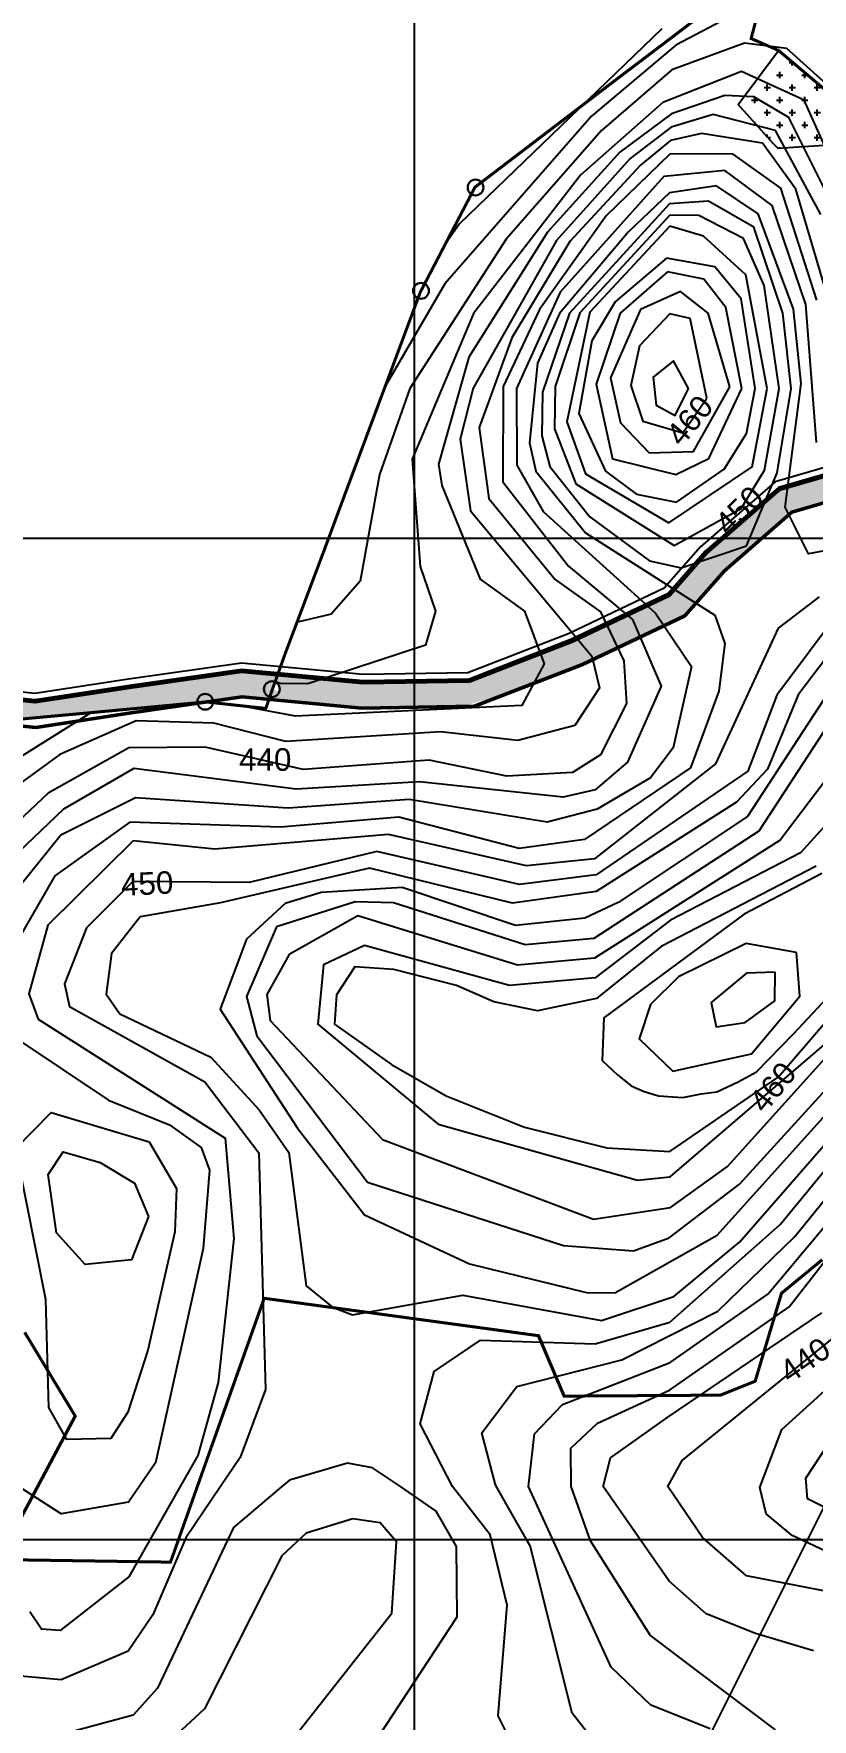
# Model space of a CAD drawing. Header units: metres. Extents: x 218545 to 227455, y 1543467 to 1556082.
# Drawn here: x 220620 to 221398, y 1553521 to 1555204 of the extents above; entities that cross this region are included whole.
import ezdxf

# ---------------------------------------------------------------- set-up
doc = ezdxf.new("R2010")
doc.units = ezdxf.units.M
doc.header["$MEASUREMENT"] = 0
for name, color, linetype in [('10 M CONTOUR', 20, 'Continuous'), ('2 M CONTOUR', 33, 'Continuous'), ('CART TRACK', 30, 'Continuous'), ('CONTEXT', 200, 'Continuous'), ('EXCAVATED CANAL', 160, 'Continuous'), ('GRID', 250, 'Continuous'), ('SATGE-2', 160, 'Continuous'), ('STONES', 5, 'Continuous')]:
    doc.layers.add(name, color=color, linetype=linetype)
doc.layers.add('BO', color=7, linetype='Continuous', lineweight=30)
doc.layers.add('NTPC  RESIDENTIAL AREA', color=7, linetype='Continuous', lineweight=80)
doc.styles.get("Standard").update_dxf_attribs({"font": 'arial.ttf'})

msp = doc.modelspace()

# ---------------------------------------------------------------- hatches: boundary and pattern name
at = {"layer": 'EXCAVATED CANAL'}
h = msp.add_hatch(dxfattribs=at)
h.set_pattern_fill('DOTS', color=256, scale=50)
h.set_pattern_definition([(0, (0.1397, 0.1363), (1.5625, 3.125), [0, -3.125])])
h.paths.add_polyline_path([(221656.53043, 1554822.32331), (221603.23651, 1554816.12259), (221603.13969, 1554811.13632), (221602.41758, 1554790.67656), (221650.9804, 1554797.65439)])
h.paths.add_polyline_path([(221603.13969, 1554811.13632), (221603.23651, 1554816.12259), (221593.42563, 1554814.9811), (221418.91252, 1554764.33194), (221438.93417, 1554743.81388), (221598.42346, 1554790.10266), (221602.41758, 1554790.67656)])
h.paths.add_polyline_path([(221418.91252, 1554764.33194), (221365.25533, 1554748.75894), (221338.86393, 1554725.84673), (221343.63969, 1554716.63632), (221333.80316, 1554700.13632), (221347.81925, 1554700.13632), (221377.63758, 1554726.02369), (221438.93417, 1554743.81388)])
h.paths.add_polyline_path([(221343.63969, 1554716.63632), (221338.86393, 1554725.84673), (221309.24943, 1554700.13632), (221333.80316, 1554700.13632)])
h.paths.add_polyline_path([(221333.80316, 1554700.13632), (221309.24943, 1554700.13632), (221307.37325, 1554698.50747), (221328.13969, 1554690.63632)], flags=17)
h.paths.add_polyline_path([(221347.81925, 1554700.13632), (221333.80316, 1554700.13632), (221328.13969, 1554690.63632), (221307.37325, 1554698.50747), (221292.41793, 1554685.52372), (221255.33116, 1554643.20431), (221237.76728, 1554634.87956), (221291.63969, 1554653.13632), (221295.59519, 1554650.78441), (221310.29738, 1554667.56097)])
h.paths.add_polyline_path([(221270.8949, 1554622.5991), (221295.59519, 1554650.78441), (221291.63969, 1554653.13632), (221237.76728, 1554634.87956), (221158.3376, 1554597.2323), (221147.00044, 1554592.83077), (221121.63969, 1554578.63632), (221113.31848, 1554579.75409), (221102.78461, 1554575.66443), (221132.97495, 1554560.26119), (221168.3412, 1554573.99177)])
h.paths.add_polyline_path([(221102.78461, 1554575.66443), (221078.37425, 1554566.18735), (221090.63969, 1554548.13632), (221090.09382, 1554544.04228), (221094.32397, 1554545.25534), (221132.97495, 1554560.26119)])
h.paths.add_polyline_path([(221147.00044, 1554592.83077), (221113.31848, 1554579.75409), (221121.63969, 1554578.63632)], flags=17)
h.paths.add_polyline_path([(221090.63969, 1554548.13632), (221078.37425, 1554566.18735), (221055.60311, 1554557.3467), (221000.13969, 1554556.3916), (221000.13969, 1554531.10231), (221047.83386, 1554531.92362), (221090.09382, 1554544.04228)])
h.paths.add_polyline_path([(221000.13969, 1554556.3916), (220949.03085, 1554555.5115), (220863.83165, 1554563.55783), (220861.24648, 1554556.3771, -0.2950489045), (220865.89812, 1554549.1805, -0.0901519534), (220865.39318, 1554546.40277), (220892.43125, 1554535.45879), (220948.0568, 1554530.20543), (221000.13969, 1554531.10231)])
h.paths.add_polyline_path([(220865.39318, 1554546.40277, -0.3829386834), (220856.03972, 1554541.53639), (220855.16458, 1554538.9783), (220892.43125, 1554535.45879)])
h.paths.add_polyline_path([(220865.89812, 1554549.1805, 0.2950523797), (220861.24639, 1554556.37714), (220858.63969, 1554549.13632), (220856.03972, 1554541.53639, 0.3829386834), (220865.39318, 1554546.40277, 0.0901519534)])
h.paths.add_polyline_path([(220861.24648, 1554556.3771), (220858.63969, 1554549.13632), (220865.39318, 1554546.40277, 0.0901519534), (220865.89812, 1554549.1805, 0.2950489045)])
h.paths.add_polyline_path([(220861.24639, 1554556.37714, 0.5443390796), (220850.11255, 1554549.1805, 0.3422755854), (220856.03972, 1554541.53639), (220858.63969, 1554549.13632)], flags=17)
h.paths.add_polyline_path([(220861.24639, 1554556.37714), (220863.83144, 1554563.55785), (220827.81333, 1554566.95945), (220715.92155, 1554550.93446), (220621.51139, 1554536.51289), (220512.56548, 1554547.84206), (220362.09729, 1554567.6521), (220322.05413, 1554581.23505), (220227.25218, 1554610.30481), (220140.8377, 1554644.08499), (220044.75757, 1554676.25852), (220021.82203, 1554680.53335), (219876.95811, 1554673.35412), (219809.50378, 1554668.21334), (219742.42177, 1554666.16143), (219716.67253, 1554669.99991), (219694.91829, 1554682.80368), (219669.48645, 1554718.44061), (219571.84211, 1554854.0903), (219564.26717, 1554927.67074), (219575.18408, 1555107.12497), (219583.32226, 1555146.75993), (219640.65096, 1555243.41885), (219766.21556, 1555405.02502), (219746.21193, 1555420.56741), (219619.67301, 1555257.70726), (219559.36371, 1555156.0229), (219550.00801, 1555110.45833), (219538.85598, 1554927.13922), (219547.33521, 1554844.77485), (219648.8967, 1554703.68336), (219677.42724, 1554663.70433), (219708.0671, 1554645.67079), (219740.92965, 1554640.77192), (219810.85423, 1554642.91078), (219878.54783, 1554648.06979), (220027.13733, 1554655.43366), (220132.22093, 1554620.30453), (220218.93107, 1554586.40877), (220314.2848, 1554557.16982), (220356.33052, 1554542.90759), (220509.60702, 1554522.72781), (220571.90126, 1554516.2499), (220679.63969, 1554526.13632), (220776.63476, 1554535.18919), (220783.59204, 1554535.83854, -0.0261253097), (220783.549, 1554536.66166, -0.9582943406), (220799.30595, 1554537.33311), (220828.42553, 1554541.50358), (220855.16458, 1554538.9783), (220856.03972, 1554541.53639, -0.3422755854), (220850.11255, 1554549.1805, -0.5443390796)])
h.paths.add_polyline_path([(220783.549, 1554536.66166, 0.0261253097), (220783.59204, 1554535.83854), (220792.13969, 1554536.63632), (220793.44976, 1554536.4944), (220799.30595, 1554537.33311, 0.9582943406)], flags=17)
at = {"layer": 'NTPC  RESIDENTIAL AREA', "lineweight": -2}
h = msp.add_hatch(dxfattribs=at)
h.set_pattern_fill('CROSS', color=256, scale=50)
h.paths.add_polyline_path([(222027.99752, 1554808.38564), (221953.5198, 1554848.09285), (221950, 1554881), (221826.5, 1554866.5), (221737.5, 1554910.5), (221745.20734, 1554958.28553), (221817.5, 1555004), (221845.5, 1555085.5), (221778, 1555080), (221732.52926, 1555008.33417), (221618.28289, 1555015.73489), (221585.5, 1555032.5), (221454.5, 1555100), (221524, 1555242), (221498, 1555253), (221478, 1555224.5), (221419.5, 1555140.5), (221364.5, 1555187), (221324, 1555133), (221359, 1555094), (221364, 1555089), (221425, 1555093), (221432, 1555063), (221406, 1555026), (221522, 1555018), (221555, 1555004), (221601, 1554978), (221649, 1554905), (221629.85162, 1554888.24517), (221701.63304, 1554872.09575), (221747.05151, 1554855.03109), (221794.54488, 1554816.02408), (221842.10518, 1554707.01543), (222000.82642, 1554565.1852)])

# ---------------------------------------------------------------- linework, layer by layer
at = {"layer": '10 M CONTOUR', "elevation": -1039.86579}
msp.add_lwpolyline([(221313.64469, 1555219.77332), (221261.77569, 1555192.24932), (221177.39569, 1555121.34132), (221030.83269, 1554953.88532), (220972.47232, 1554853.96386)], dxfattribs=at)
at = {"layer": '10 M CONTOUR', "linetype": 'Continuous', "elevation": -1009.86579}
msp.add_lwpolyline([(221412.53869, 1554414.73532), (221386.40969, 1554385.93632), (221256.37269, 1554318.66032), (221181.06369, 1554261.05432), (221095.46269, 1554253.46632), (220950.48169, 1554293.11832), (220909.72769, 1554274.01132), (220904.12274, 1554214.66909), (221024.06769, 1554114.91032), (221223.34969, 1554059.07032), (221256.16769, 1554062.08532), (221410.23969, 1554194.34432)], dxfattribs=at)
at = {"layer": '10 M CONTOUR'}
for points in [[(221414.78769, 1554937.03632, -1029.86579), (221381.76169, 1555048.38732, -1029.86579), (221348.31069, 1555094.31432, -1029.86579), (221287.33769, 1555104.07632, -1029.86579), (221256.55169, 1555097.01832, -1029.86579), (221226.42969, 1555072.52632, -1029.86579), (221155.83669, 1554996.20432, -1029.86579), (221097.81469, 1554900.21932, -1029.86579), (221065.07869, 1554810.43532, -1029.86579), (221075.00869, 1554739.75732, -1029.86579), (221141.09469, 1554658.87132, -1029.86579), (221186.42669, 1554626.52232, -1029.86579), (221209.84669, 1554577.48632, -1029.86579), (221212.30569, 1554534.96432, -1029.86579), (221186.47069, 1554483.79732, -1029.86579), (221158.57469, 1554466.05632, -1029.86579), (221093.00869, 1554462.28932, -1029.86579), (221015.13169, 1554478.34232, -1029.86579), (220889.31269, 1554468.99332, -1029.86579), (220791.28469, 1554491.45432, -1029.86579), (220715.03069, 1554490.61732, -1029.86579), (220634.55969, 1554445.23032, -1029.86579), (220567.67469, 1554382.56332, -1029.86579)], [(221365.07969, 1554849.33732, -1019.86579), (221349.97369, 1554952.30932, -1019.86579), (221329.23469, 1554999.31232, -1019.86579), (221284.67069, 1555022.40532, -1019.86579), (221255.68569, 1555022.70632, -1019.86579), (221165.78469, 1554925.18632, -1019.86579), (221141.29969, 1554851.54332, -1019.86579), (221140.32969, 1554809.09932, -1019.86579), (221161.95169, 1554754.15532, -1019.86579), (221260.07869, 1554692.75948, -1019.86579), (221327.19369, 1554729.81332, -1019.86579), (221350.47069, 1554768.03432, -1019.86579), (221365.07969, 1554849.33732, -1019.86579)], [(221292.56781, 1554839.78917, -1009.86579), (221276.16469, 1554919.24732, -1009.86579), (221255.62019, 1554923.94358, -1009.86579), (221225.39569, 1554892.15432, -1009.86579), (221216.75969, 1554852.52032, -1009.86579), (221228.89469, 1554816.79332, -1009.86579), (221268.63622, 1554805.16785, -1009.86579), (221292.56781, 1554839.78917, -1009.86579)], [(221425.87169, 1554627.90132, -1019.86579), (221362.76369, 1554543.25632, -1019.86579), (221333.67369, 1554467.31732, -1019.86579), (221182.23469, 1554363.96532, -1019.86579), (221105.44769, 1554354.21332, -1019.86579), (220962.90669, 1554387.12732, -1019.86579), (220835.26869, 1554356.13532, -1019.86579), (220718.99869, 1554357.15132, -1019.86579), (220672.64969, 1554310.80432, -1019.86579), (220650.91369, 1554255.04432, -1019.86579), (220655.85469, 1554232.39332, -1019.86579), (220791.14169, 1554157.10032, -1019.86579), (220844.98969, 1554086.29432, -1019.86579), (220851.65669, 1553849.91832, -1019.86579), (220826.41569, 1553781.85732, -1019.86579), (220806.73099, 1553752.90032, -1019.86579), (220772.02969, 1553701.85332, -1019.86579), (220739.06669, 1553624.81932, -1019.86579), (220714.56669, 1553588.58532, -1019.86579), (220647.37069, 1553559.9042, -1019.86579), (220577.04468, 1553566.15027, -1019.86579)], [(221105.92769, 1553480.76732, -1019.86579), (221084.03169, 1553523.86832, -1019.86579), (221093.14169, 1553634.59832, -1019.86579), (221076.20269, 1553704.75432, -1019.86579), (221038.42392, 1553752.90032, -1019.86579), (221006.29991, 1553815.72187, -1019.86579), (221020.18913, 1553867.77075, -1019.86579), (221066.69869, 1553899.05132, -1019.86579), (221181.27669, 1553895.56232, -1019.86579), (221255.84769, 1553917.22432, -1019.86579), (221365.92169, 1554014.63232, -1019.86579), (221564.33969, 1554255.65132, -1019.86579)], [(221431.49969, 1553644.48432, -1029.86579), (221332.47069, 1553663.92132, -1029.86579), (221288.30469, 1553702.24632, -1029.86579), (221253.78367, 1553752.90032, -1029.86579), (221268.12538, 1553778.93232, -1029.86579), (221455.25769, 1553930.67232, -1029.86579)]]:
    msp.add_polyline3d(points, dxfattribs=at)
at = {"layer": '2 M CONTOUR'}
for points, elevation in [([(221409.43769, 1555155.94332), (221372.59169, 1555189.08532), (221330.20769, 1555194.23832), (221257.90069, 1555167.78132), (221187.55869, 1555107.05832), (221092.26269, 1554998.52132), (220995.98069, 1554849.42232), (220965.72269, 1554763.69132), (220946.16069, 1554657.22532), (220917.29469, 1554624.04632), (220883.65248, 1554616.10461)], -1037.86579), ([(221435.95769, 1555035.30532), (221389.90969, 1555137.51432), (221327.43269, 1555166.03932), (221248.60169, 1555135.24432), (221166.53769, 1555062.53132), (221059.66069, 1554924.30932), (220998.39169, 1554778.94732), (221006.23769, 1554671.67932), (221021.55808, 1554627.23933), (221011.65719, 1554593.15581), (220894.03669, 1554554.58232), (220866.46469, 1554555.01932), (220861.34329, 1554557.03194)], -1035.86579), ([(221422.63869, 1555024.40232), (221374.67669, 1555120.18932), (221339.73769, 1555140.68532), (221310.81869, 1555142.01732), (221257.51769, 1555123.72732), (221205.84669, 1555085.59932), (221133.54269, 1555005.46032), (221054.94169, 1554880.75632), (221024.47169, 1554773.87432), (221027.83769, 1554752.75132), (221066.32969, 1554659.23432), (221110.47269, 1554627.20132), (221130.23965, 1554574.53956), (221108.00169, 1554532.90132), (220881.78369, 1554522.33432), (220824.54782, 1554532.92229)], -1033.86579), ([(221479.07969, 1553698.22232), (221393.17211, 1553740.65567), (221391.59769, 1553761.40932), (221420.27951, 1553804.94596)], -1033.86579)]:
    msp.add_lwpolyline(points, dxfattribs=dict(at, elevation=elevation))
at = {"layer": '2 M CONTOUR', "linetype": 'Continuous'}
for points, elevation in [([(221401.8938, 1554372.64003), (221247.10197, 1554292.13549), (221182.59651, 1554240.18779), (221123.54812, 1554228.01079), (221079.73394, 1554237.14693), (221042.391, 1554253.47037), (220980.03327, 1554269.20931), (220940.8193, 1554271.81754), (220922.63536, 1554243.88789), (220920.47942, 1554214.79835), (220977.67152, 1554174.34556), (221032.17527, 1554143.10127), (221110.35512, 1554111.77516), (221192.83441, 1554091.0545), (221255.60166, 1554087.42835), (221364.07708, 1554161.71974), (221500.92081, 1554321.24394)], -1007.86579), ([(221407.62969, 1554365.12532), (221329.92569, 1554324.71282), (221189.87124, 1554221.05276), (221188.20666, 1554178.52769), (221203.41137, 1554164.23732), (221217.05668, 1554153.03162), (221230.19379, 1554147.3722), (221244.32446, 1554143.13414), (221268.69637, 1554141.49155), (221268.69637, 1554141.49155), (221268.69637, 1554141.49155), (221287.11661, 1554145.17051), (221302.77353, 1554147.00987), (221323.95667, 1554157.1269), (221342.37691, 1554167.2438), (221379.21697, 1554204.95255), (221494.71925, 1554328.31911)], -1005.86579)]:
    msp.add_lwpolyline(points, dxfattribs=dict(at, elevation=elevation))
at = {"layer": '2 M CONTOUR'}
for points in [[(221247.77069, 1555208.53632, -1041.86579), (221045.50869, 1555013.79832, -1041.86579), (221032.08166, 1554994.91954, -1041.86579)], [(221406.65669, 1555023.25232, -1031.86579), (221361.49369, 1555107.25132, -1031.86579), (221299.07769, 1555123.04732, -1031.86579), (221257.03469, 1555110.37332, -1031.86579), (221216.13869, 1555079.06232, -1031.86579), (221142.46769, 1554997.17732, -1031.86579), (221059.36769, 1554849.97532, -1031.86579), (221046.36669, 1554798.81232, -1031.86579), (221056.57069, 1554727.40632, -1031.86579), (221177.83669, 1554582.35232, -1031.86579), (221185.2995, 1554550.40517, -1031.86579), (221160.87546, 1554512.84785, -1031.86579), (221103.81169, 1554498.13332, -1031.86579), (221026.53669, 1554506.49632, -1031.86579), (220872.08869, 1554496.93532, -1031.86579), (220799.97969, 1554515.15232, -1031.86579), (220722.25469, 1554517.64532, -1031.86579), (220646.23669, 1554484.06532, -1031.86579), (220568.27469, 1554427.49232, -1031.86579)], [(221402.61912, 1554937.84567, -1027.86579), (221366.60393, 1555049.60304, -1027.86579), (221319.14269, 1555083.33132, -1027.86579), (221256.06869, 1555083.66332, -1027.86579), (221192.15969, 1555021.85632, -1027.86579), (221125.52269, 1554928.53632, -1027.86579), (221089.13469, 1554851.36532, -1027.86579), (221088.96569, 1554756.28932, -1027.86579), (221154.46369, 1554671.98032, -1027.86579), (221218.52269, 1554618.80132, -1027.86579), (221247.02169, 1554552.08532, -1027.86579), (221213.45369, 1554476.28032, -1027.86579), (221181.22869, 1554448.72132, -1027.86579), (221149.08469, 1554441.41732, -1027.86579), (221005.43569, 1554456.65732, -1027.86579), (220882.18969, 1554449.48432, -1027.86579), (220720.03969, 1554470.14132, -1027.86579), (220649.95569, 1554429.33532, -1027.86579), (220566.89569, 1554350.47732, -1027.86579)], [(221402.40638, 1554795.46798, -1025.86579), (221391.55218, 1554933.2376, -1025.86579), (221358.07469, 1555032.12632, -1025.86579), (221310.63069, 1555067.11632, -1025.86579), (221249.60401, 1555061.26622, -1025.86579), (221146.1768, 1554945.53137, -1025.86579), (221102.56769, 1554849.40032, -1025.86579), (221102.92269, 1554772.82032, -1025.86579), (221129.19469, 1554726.75432, -1025.86579), (221241.28269, 1554625.29632, -1025.86579), (221277.40569, 1554572.01832, -1025.86579), (221259.24369, 1554490.50432, -1025.86579), (221236.58769, 1554460.68232, -1025.86579), (221183.10369, 1554429.36532, -1025.86579), (221133.28269, 1554416.26832, -1025.86579), (220995.11969, 1554439.09232, -1025.86579), (220874.35369, 1554430.47632, -1025.86579), (220721.62069, 1554440.63632, -1025.86579), (220647.09369, 1554403.54632, -1025.86579), (220571.04017, 1554309.64644, -1025.86579)], [(221552.97069, 1554714.16332, -1023.86579), (221394.37613, 1554684.42842, -1023.86579), (221371.13069, 1554730.93732, -1023.86579), (221386.84569, 1554854.55832, -1023.86579), (221379.48995, 1554928.55057, -1023.86579), (221344.16011, 1555023.76529, -1023.86579), (221302.49369, 1555051.91632, -1023.86579), (221255.46769, 1555044.89332, -1023.86579), (221214.45615, 1555005.82754, -1023.86579), (221145.45369, 1554924.31732, -1023.86579), (221123.46969, 1554874.92232, -1023.86579), (221115.35569, 1554795.13732, -1023.86579), (221121.90369, 1554767.07032, -1023.86579), (221171.57569, 1554705.41932, -1023.86579), (221300.73769, 1554622.97332, -1023.86579), (221310.72969, 1554594.82932, -1023.86579), (221304.85169, 1554547.20532, -1023.86579), (221276.37569, 1554470.73932, -1023.86579), (221170.49469, 1554399.12232, -1023.86579), (221105.06369, 1554390.01732, -1023.86579), (220984.80269, 1554421.52832, -1023.86579), (220866.51769, 1554411.46832, -1023.86579), (220715.97369, 1554416.57432, -1023.86579), (220641.16569, 1554362.68432, -1023.86579), (220579.58169, 1554256.24632, -1023.86579)], [(221377.04169, 1554849.33732, -1021.86579), (221368.60169, 1554924.62332, -1021.86579), (221339.63369, 1555010.68932, -1021.86579), (221294.35569, 1555036.71632, -1021.86579), (221255.57669, 1555033.80032, -1021.86579), (221155.61869, 1554924.75132, -1021.86579), (221128.41569, 1554845.67132, -1021.86579), (221127.84269, 1554802.11832, -1021.86579), (221135.86269, 1554771.52532, -1021.86579), (221175.87769, 1554721.29432, -1021.86579), (221235.38169, 1554677.55932, -1021.86579), (221266.92069, 1554670.48132, -1021.86579), (221332.32369, 1554692.41732, -1021.86579), (221363.02269, 1554765.25532, -1021.86579), (221377.04169, 1554849.33732, -1021.86579)], [(221353.11769, 1554849.33732, -1017.86579), (221331.59369, 1554962.85432, -1017.86579), (221289.40069, 1555001.50332, -1017.86579), (221255.79369, 1555011.61332, -1017.86579), (221175.94969, 1554925.62032, -1017.86579), (221152.81769, 1554816.08032, -1017.86579), (221171.50269, 1554764.39532, -1017.86579), (221254.85169, 1554715.47932, -1017.86579), (221338.17669, 1554771.33632, -1017.86579), (221353.11769, 1554849.33732, -1017.86579)], [(221341.15569, 1554849.33732, -1015.86579), (221327.17369, 1554939.13032, -1015.86579), (221300.59469, 1554970.98232, -1015.86579), (221252.58369, 1554979.73832, -1015.86579), (221201.26869, 1554935.99132, -1015.86579), (221177.94169, 1554896.98532, -1015.86579), (221164.76969, 1554824.54232, -1015.86579), (221191.44669, 1554767.09832, -1015.86579), (221222.52869, 1554743.81232, -1015.86579), (221262.52869, 1554736.04332, -1015.86579), (221310.01269, 1554769.07232, -1015.86579), (221332.33269, 1554804.67332, -1015.86579), (221341.15569, 1554849.33732, -1015.86579)], [(221327.67469, 1554849.33732, -1013.86579), (221311.65769, 1554930.48132, -1013.86579), (221289.77969, 1554958.72932, -1013.86579), (221253.41969, 1554966.07332, -1013.86579), (221206.0557, 1554924.58484, -1013.86579), (221182.25567, 1554853.83554, -1013.86579), (221198.57579, 1554779.17689, -1013.86579), (221261.74479, 1554763.60305, -1013.86579), (221294.75669, 1554779.66332, -1013.86579), (221327.67469, 1554849.33732, -1013.86579)], [(221315.69275, 1554851.16783, -1011.86579), (221293.91169, 1554924.86432, -1011.86579), (221266.35163, 1554946.43156, -1011.86579), (221226.59135, 1554928.24052, -1011.86579), (221196.41185, 1554860.26334, -1011.86579), (221206.47168, 1554815.2644, -1011.86579), (221235.21406, 1554785.10552, -1011.86579), (221279.28572, 1554786.54166, -1011.86579), (221315.69275, 1554851.16783, -1011.86579)], [(221274.42069, 1554849.33732, -1007.86579), (221259.36468, 1554877.0573, -1007.86579), (221239.02269, 1554860.85332, -1007.86579), (221242.09969, 1554832.71432, -1007.86579), (221261.12927, 1554822.66699, -1007.86579), (221274.42069, 1554849.33732, -1007.86579)], [(221405.13169, 1554641.51532, -1021.86579), (221364.07869, 1554610.06132, -1021.86579), (221301.47169, 1554474.79732, -1021.86579), (221180.58969, 1554379.72932, -1021.86579), (221112.43269, 1554372.75132, -1021.86579), (220974.48669, 1554403.96332, -1021.86579), (220801.09169, 1554389.36232, -1021.86579), (220719.43769, 1554397.90432, -1021.86579), (220634.21669, 1554313.41832, -1021.86579), (220615.10269, 1554244.95832, -1021.86579), (220624.53069, 1554219.71132, -1021.86579), (220811.52869, 1554100.92832, -1021.86579), (220820.08469, 1554000.55032, -1021.86579), (220804.38869, 1553856.90532, -1021.86579), (220784.05869, 1553784.08232, -1021.86579), (220766.29628, 1553752.90032, -1021.86579), (220714.98169, 1553662.81732, -1021.86579), (220646.35569, 1553609.32432, -1021.86579), (220627.91469, 1553610.45032, -1021.86579), (220616.05269, 1553627.98032, -1021.86579)], [(221440.59969, 1554618.28332, -1017.86579), (221384.12769, 1554543.42032, -1017.86579), (221353.33569, 1554469.37332, -1017.86579), (221322.25669, 1554436.43332, -1017.86579), (221182.26169, 1554347.14132, -1017.86579), (221098.46269, 1554335.67532, -1017.86579), (220955.70669, 1554370.37332, -1017.86579), (220869.61969, 1554350.44432, -1017.86579), (220806.71039, 1554335.72156, -1017.86579), (220726.41039, 1554322.02056, -1017.86579), (220697.89733, 1554285.17134, -1017.86579), (220692.50869, 1554244.59532, -1017.86579), (220706.02269, 1554225.03932, -1017.86579), (220797.06728, 1554181.76387, -1017.86579), (220845.33969, 1554129.25832, -1017.86579), (220875.01769, 1554086.53432, -1017.86579), (220892.38169, 1553953.49132, -1017.86579), (220918.75969, 1553932.10932, -1017.86579), (220938.58269, 1553924.59032, -1017.86579), (221048.87069, 1553944.21932, -1017.86579), (221187.57969, 1553918.68332, -1017.86579), (221259.66769, 1553942.79032, -1017.86579), (221325.49269, 1553996.85532, -1017.86579), (221567.10969, 1554274.08832, -1017.86579)], [(221455.32869, 1554608.66632, -1015.86579), (221333.47969, 1554421.96232, -1015.86579), (221203.96369, 1554336.03732, -1015.86579), (221170.73369, 1554320.57532, -1015.86579), (221101.36669, 1554313.14332, -1015.86579), (220988.27569, 1554351.18632, -1015.86579), (220907.14069, 1554346.03232, -1015.86579), (220871.30669, 1554335.34532, -1015.86579), (220832.52851, 1554299.74773, -1015.86579), (220806.33369, 1554229.55032, -1015.86579), (220883.56859, 1554110.72478, -1015.86579), (220950.55108, 1554024.18515, -1015.86579), (221055.70465, 1553975.34949, -1015.86579), (221172.57069, 1553946.59232, -1015.86579), (221200.77369, 1553946.49132, -1015.86579), (221303.10769, 1554004.05232, -1015.86579), (221559.92569, 1554288.78232, -1015.86579)], [(221473.13669, 1554604.63832, -1013.86579), (221344.70269, 1554407.49232, -1013.86579), (221179.87169, 1554300.15832, -1013.86579), (221111.32969, 1554294.00832, -1013.86579), (220979.73869, 1554335.81432, -1013.86579), (220941.30669, 1554336.86432, -1013.86579), (220862.67269, 1554311.85732, -1013.86579), (220832.59469, 1554242.42232, -1013.86579), (220842.90169, 1554202.99532, -1013.86579), (220953.54769, 1554057.07732, -1013.86579), (221149.55343, 1553993.63312, -1013.86579), (221219.5765, 1553988.46586, -1013.86579), (221255.00635, 1554001.47202, -1013.86579), (221325.34669, 1554054.88932, -1013.86579), (221553.75757, 1554305.19843, -1013.86579)], [(220677.19024, 1554525.63613, -1033.86579), (220567.97469, 1554457.21632, -1033.86579), (220501.82169, 1554447.64532, -1033.86579), (220457.17369, 1554469.11532, -1033.86579), (220417.98311, 1554501.95855, -1033.86579)], [(221417.42969, 1554465.86032, -1011.86579), (221365.98469, 1554398.36632, -1011.86579), (221180.46769, 1554280.60632, -1011.86579), (221103.39669, 1554273.73732, -1011.86579), (220943.95869, 1554322.75232, -1011.86579), (220875.22269, 1554284.15232, -1011.86579), (220852.88369, 1554244.36632, -1011.86579), (220856.48269, 1554218.39932, -1011.86579), (220968.56869, 1554099.49332, -1011.86579), (221179.32817, 1554019.88715, -1011.86579), (221256.53969, 1554031.67132, -1011.86579), (221313.25669, 1554072.55832, -1011.86579), (221526.28269, 1554308.54332, -1011.86579)], [(221382.23119, 1554286.20749, -1003.86579), (221332.07618, 1554295.22769, -1005.86579), (221264.34569, 1554261.96732, -1005.86579), (221236.30769, 1554234.23332, -1005.86579), (221225.10569, 1554200.04332, -1005.86579), (221258.80647, 1554167.66287, -1005.86579), (221337.41669, 1554185.19232, -1005.86579), (221385.82546, 1554242.54041, -1005.86579), (221382.23119, 1554286.20749, -1005.86579)], [(221360.94669, 1554266.49032, -1001.86579), (221332.33269, 1554265.62832, -1003.86579), (221297.15469, 1554236.43932, -1003.86579), (221301.96069, 1554212.01432, -1003.86579), (221331.02669, 1554216.20732, -1003.86579), (221360.76269, 1554237.88132, -1003.86579), (221360.94669, 1554266.49032, -1003.86579)], [(221192.01246, 1553483.02122, -1021.86579), (221158.19369, 1553526.73132, -1021.86579), (221116.20569, 1553693.70532, -1021.86579), (221092.32465, 1553735.84176, -1021.86579), (221081.62569, 1553754.71932, -1021.86579), (221067.98389, 1553806.54283, -1021.86579), (221102.73877, 1553853.00705, -1021.86579), (221207.71769, 1553879.44032, -1021.86579), (221303.79169, 1553928.20632, -1021.86579), (221380.68069, 1554002.81432, -1021.86579), (221577.60569, 1554245.47832, -1021.86579)], [(221296.09769, 1553510.89532, -1023.86579), (221236.65969, 1553534.52532, -1023.86579), (221196.97669, 1553572.59332, -1023.86579), (221114.4662, 1553752.90032, -1023.86579), (221120.61007, 1553805.77524, -1023.86579), (221148.61182, 1553835.01143, -1023.86579), (221256.09969, 1553876.84032, -1023.86579), (221353.54369, 1553945.03232, -1023.86579), (221588.82993, 1554225.78119, -1023.86579)], [(220603.22969, 1554200.15332, -1023.86579), (220694.85569, 1554138.87732, -1023.86579), (220755.68369, 1554114.07332, -1023.86579), (220787.39269, 1554091.44132, -1023.86579), (220795.67069, 1554069.05932, -1023.86579), (220789.47069, 1553990.75132, -1023.86579), (220741.66569, 1553776.77432, -1023.86579), (220714.91069, 1553737.24532, -1023.86579), (220647.36169, 1553725.66651, -1023.86579), (220589.35219, 1553763.03424, -1469.86579)], [(221361.34986, 1553510.17728, -1025.86579), (221282.93069, 1553568.82732, -1025.86579), (221236.24269, 1553604.59332, -1025.86579), (221176.60369, 1553698.83532, -1025.86579), (221157.06962, 1553752.90032, -1025.86579), (221156.82859, 1553791.25441, -1025.86579), (221183.49469, 1553816.16632, -1025.86579), (221255.49369, 1553849.36632, -1025.86579), (221375.02069, 1553932.31032, -1025.86579), (221571.98269, 1554185.22832, -1025.86579)], [(220714.25518, 1553827.08333, -1025.86579), (220697.12457, 1553800.87003, -1025.86579), (220653.22738, 1553799.80009, -1025.86579), (220635.02614, 1553831.89803, -1025.86579), (220632.05969, 1553939.84132, -1025.86579), (220602.12569, 1554090.47332, -1025.86579), (220637.58569, 1554126.33632, -1025.86579), (220735.37569, 1554097.17532, -1025.86579), (220762.58969, 1554050.68232, -1025.86579), (220761.13469, 1554007.43132, -1025.86579), (220734.06245, 1553889.13937, -1025.86579), (220714.25518, 1553827.08333, -1025.86579)], [(220734.82469, 1554022.64132, -1027.86579), (220717.88869, 1553979.48732, -1027.86579), (220671.49196, 1553974.81826, -1027.86579), (220642.82669, 1554006.28532, -1027.86579), (220634.61176, 1554064.63635, -1027.86579), (220649.41269, 1554087.34032, -1027.86579), (220686.31872, 1554076.60569, -1027.86579), (220720.76569, 1554056.02132, -1027.86579), (220734.82469, 1554022.64132, -1027.86579)], [(221504.85769, 1553644.38032, -1031.86579), (221377.85469, 1553704.10632, -1031.86579), (221351.87169, 1553725.71232, -1031.86579), (221345.52969, 1553751.95435, -1031.86579), (221367.61605, 1553810.03483, -1031.86579), (221513.36769, 1553941.62132, -1031.86579)], [(221399.189, 1553588.86351, -1027.86579), (221341.44569, 1553606.12632, -1027.86579), (221292.01469, 1553625.91732, -1027.86579), (221255.11269, 1553658.61332, -1027.86579), (221189.06975, 1553752.90032, -1027.86579), (221196.52695, 1553781.80877, -1027.86579), (221253.82369, 1553822.37732, -1027.86579), (221407.65469, 1553926.56032, -1027.86579)], [(220936.89669, 1553461.22732, -1017.86579), (221043.10269, 1553622.87232, -1017.86579), (221042.46569, 1553692.95932, -1017.86579), (221022.37169, 1553728.49732, -1017.86579), (220986.48145, 1553752.90032, -1017.86579), (220958.70669, 1553771.78532, -1017.86579), (220933.55569, 1553776.32932, -1017.86579), (220875.62369, 1553759.29632, -1017.86579), (220868.05039, 1553752.90032, -1017.86579), (220819.65869, 1553712.03132, -1017.86579), (220743.80069, 1553551.78432, -1017.86579), (220719.42169, 1553524.50332, -1017.86579), (220643.98869, 1553504.35432, -1017.86579)], [(220876.69869, 1553498.17732, -1015.86579), (220978.00569, 1553626.56032, -1015.86579), (220982.46969, 1553697.70032, -1015.86579), (220966.40969, 1553716.68332, -1015.86579), (220938.93969, 1553720.62132, -1015.86579), (220892.42869, 1553706.56832, -1015.86579), (220868.14669, 1553683.90532, -1015.86579), (220790.76969, 1553530.89932, -1015.86579), (220717.19327, 1553462.80995, -1015.86579)]]:
    msp.add_polyline3d(points, dxfattribs=at)
at = {"layer": 'BO', "ltscale": 100, "const_width": 3}
for points, elevation in [([(220477.00667, 1554507.41858), (220679.5, 1554526), (220776.49507, 1554535.05287), (220792, 1554536.5), (220852, 1554530), (220858.5, 1554549), (220872, 1554586.5), (220910.5, 1554688.5), (220927, 1554733), (221006.5, 1554946), (221061, 1555050.5), (221201.5, 1555157.5), (221339.5, 1555262)], 1469.86579), ([(221347, 1555237), (221337, 1555199), (221364.5, 1555187), (221419.5, 1555140.5), (221478, 1555224.5)], 1469.86579), ([(220610.99997, 1553906.93779), (220661.54785, 1553823.26832), (220584.84382, 1553680.06383), (220756.7373, 1553677.48085), (220850.40952, 1553940.98147), (221124.66586, 1553903.60348), (221150.16453, 1553843.26172), (221306.24011, 1553844.24255), (221341.05384, 1553858.15513), (221367.44122, 1553946.03978), (221408.04326, 1553979.49657)], -1469.86579)]:
    msp.add_lwpolyline(points, dxfattribs=dict(at, elevation=elevation))
at = {"layer": 'CART TRACK', "linetype": 'Continuous', "ltscale": 50, "elevation": -1469.86579}
for points in [[(221656.98021, 1554824.32251), (221656.98021, 1554824.32251), (221593.02059, 1554816.99728), (221364.25186, 1554750.60143), (221290.96896, 1554686.97944), (221254.06986, 1554644.87417), (221157.5269, 1554599.11574), (221055.20229, 1554559.38927), (220949.10979, 1554557.56233), (220827.76372, 1554569.02242), (220715.62157, 1554552.96158), (220621.46184, 1554538.57827), (220512.80524, 1554549.87735)], [(221657.32232, 1554830.69539), (221657.32232, 1554830.69539), (221591.77683, 1554823.18852), (221361.17041, 1554756.25933), (221286.51947, 1554691.44965), (221250.19667, 1554650.00198), (221155.0374, 1554604.89938), (221053.97144, 1554565.66157), (220949.35219, 1554563.86), (220827.61137, 1554575.35737), (220714.7004, 1554559.18641), (220621.3097, 1554544.92058), (220513.54148, 1554556.12727)]]:
    msp.add_lwpolyline(points, dxfattribs=at)
at = {"layer": 'EXCAVATED CANAL', "lineweight": 50, "elevation": -1469.86579}
for points in [[(220512.56548, 1554547.84206), (220621.51139, 1554536.51289), (220715.92155, 1554550.93446), (220827.81333, 1554566.95945), (220949.03085, 1554555.5115), (221055.60311, 1554557.3467), (221158.3376, 1554597.2323), (221255.33116, 1554643.20431), (221292.41793, 1554685.52372), (221365.25533, 1554748.75894), (221593.42563, 1554814.9811), (221656.53043, 1554822.32331)], [(221650.9804, 1554797.65439), (221598.42346, 1554790.10266), (221377.63758, 1554726.02369), (221310.29738, 1554667.56097), (221270.8949, 1554622.5991), (221168.3412, 1554573.99177), (221060.54905, 1554532.14257), (220948.0568, 1554530.20543), (220828.42553, 1554541.50358), (220719.62312, 1554525.92104), (220622.12272, 1554511.02743), (220509.60702, 1554522.72781)]]:
    msp.add_lwpolyline(points, dxfattribs=at)
at = {"layer": 'GRID', "linetype": 'Continuous'}
for p, q in [((221000.13969, 1555700.13632, -1469.86579), (221000.13969, 1546700.13632, -1469.86579)), ((219000.13969, 1554700.13632, -1469.86579), (223785.1046, 1554700.13632, -1469.86579)), ((219000.13969, 1553700.13632, -1469.86579), (227000.13969, 1553700.13632, -1469.86579))]:
    msp.add_line(p, q, dxfattribs=at)
at = {"layer": 'NTPC  RESIDENTIAL AREA', "lineweight": -2, "elevation": 1469.86579}
msp.add_lwpolyline([(221425, 1555093), (221364, 1555089), (221359, 1555094), (221324, 1555133), (221364.5, 1555187), (221419.21922, 1555140.73739)], dxfattribs=at)
at = {"layer": 'SATGE-2', "lineweight": 40, "elevation": -1469.86579}
msp.add_lwpolyline([(220610.99997, 1553906.93779), (220661.54785, 1553823.26832), (220584.84382, 1553680.06383), (220756.7373, 1553677.48085), (220850.40952, 1553940.98147), (221124.66586, 1553903.60348), (221150.16453, 1553843.26172), (221306.24011, 1553844.24255), (221341.05384, 1553858.15513), (221367.44122, 1553946.03978), (221408.04326, 1553979.49657)], dxfattribs=at)
at = {"layer": 'SATGE-2', "color": 0, "const_width": 2, "elevation": -1469.86579}
msp.add_lwpolyline([(221097.41276, 1553108.55024), (221493.63969, 1553900.13632)], dxfattribs=at)
at = {"layer": 'STONES', "lineweight": 30}
for centre in [(221061.60756, 1555050.27385, -1469.86579), (221007.08582, 1554947.00901, -1469.86579), (220858.00534, 1554549.1805, -1469.86579), (220791.44178, 1554536.66166, -1469.86579)]:
    msp.add_circle(centre, 7.89278, dxfattribs=at)

# ---------------------------------------------------------------- texts
at = {"layer": 'CONTEXT', "linetype": 'Continuous'}
for s, rotation, p in [('460', 50.53720727, (221267.48342, 1554790.33815, -1469.86579)), ('450', 44.99876379, (221314.38664, 1554701.49317, -1019.86579)), ('450', 2.8008399, (220707.7564, 1554342.71418, -119.86579)), ('460', 50.53720727, (221350.52836, 1554124.62836, -1009.86579)), ('440', 34.6908721, (221375.52517, 1553855.15589, -1029.86579))]:
    msp.add_text(s, height=22.5, rotation=rotation, dxfattribs=at).set_placement(p)
msp.add_text('440', height=22.5, dxfattribs=at).set_placement((220825.14674, 1554467.74503, -1029.86579))

doc.saveas('drawing.dxf')
